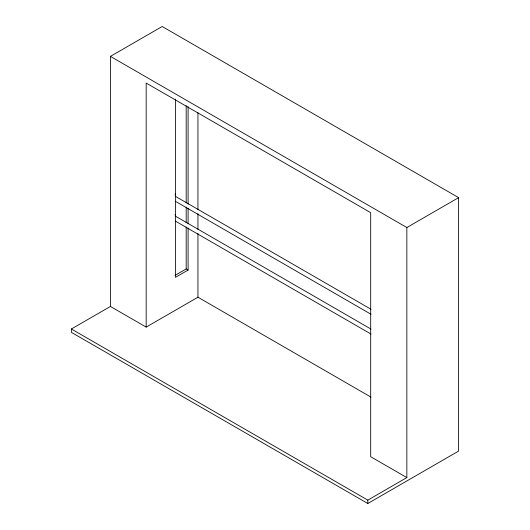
<?xml version="1.0" encoding="UTF-8"?>
<svg xmlns="http://www.w3.org/2000/svg" width="530" height="530" viewBox="0 0 530 530"><rect width="100%" height="100%" fill="white"/><g stroke="black" fill="none" stroke-linecap="round" stroke-linejoin="round"><path stroke-width="0.79" d="M175.304 215.286L175.51 214.445L174.9 214.756M110.425 306.459L110.425 56.385L162.187 26.5L458.616 197.644L458.616 451.076L367.813 503.5L71.384 332.356L71.384 328.998L110.425 306.459L146.181 327.103L197.948 297.217L370.974 397.116M174.9 194.947L175.51 194.636L175.304 193.563M174.966 275.434L186.189 268.955L188.097 270.055L188.097 227.98M188.097 270.055L175.47 277.342L175.47 99.15M110.425 56.385L406.848 227.529L458.616 197.644M71.384 328.998L367.813 500.134L406.848 477.596L406.848 227.529M175.43 196.358L371.013 309.275M175.423 201.327L371.007 314.25M175.43 216.167L370.947 329.044M175.423 221.136L371.007 334.059M406.848 477.596L370.682 456.721L370.682 212.676L146.181 83.058L146.181 327.103M367.813 500.134L367.813 503.5M197.948 112.731L197.948 209.522M197.948 213.663L197.948 229.377M197.948 233.518L197.948 297.217M188.097 106.709L188.097 204.057M188.097 208.177L188.097 223.852M186.189 105.603L186.189 202.95M186.189 207.078L186.189 222.752M186.189 226.88L186.189 268.955"/></g></svg>
